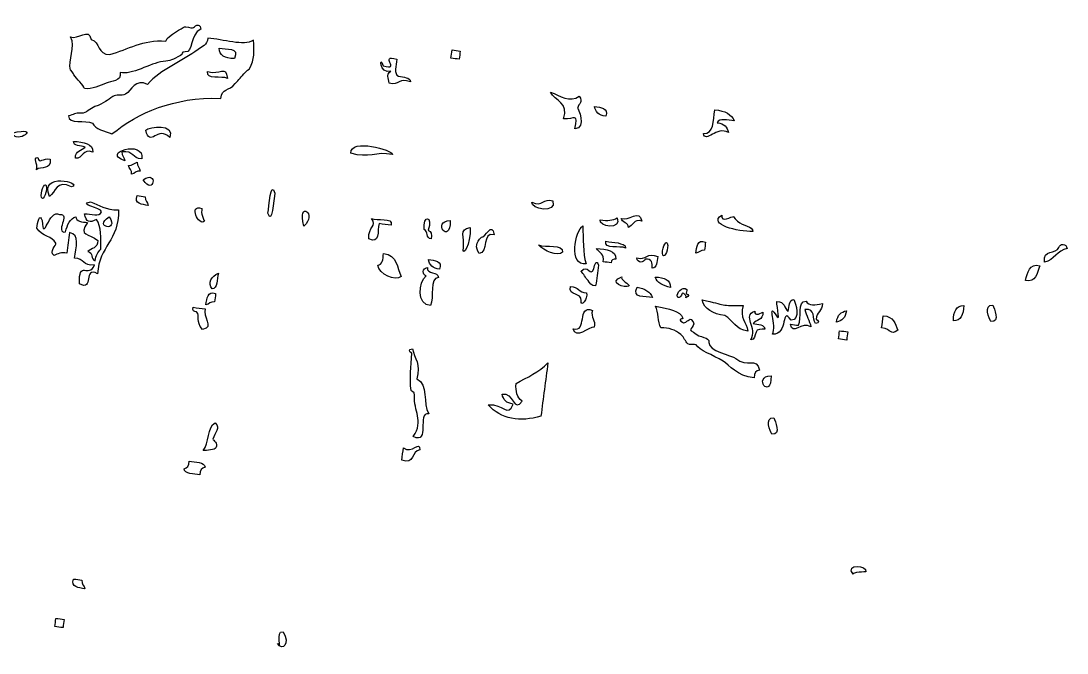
# Model space of a CAD drawing. Header units: centimetres. Extents: x -64 to 65, y -66 to 66.
# Drawn here: x 1.649 to 5.638, y -58.414 to -56.007 of the extents above; entities that cross this region are included whole.
import ezdxf

# ---------------------------------------------------------------- set-up
doc = ezdxf.new("R2010")
doc.units = ezdxf.units.CM
doc.header["$MEASUREMENT"] = 0
doc.layers.add('Layer 1', color=7, linetype='Continuous')

msp = doc.modelspace()

# ---------------------------------------------------------------- linework, layer by layer
at = {"layer": 'Layer 1'}
for points, knots in [([(2.33513, -56.0374), (2.3309, -56.0065), (2.31007, -56.0315), (2.30391, -56.03325), (2.30391, -56.03325), (2.29801, -56.03489), (2.2769, -56.02518), (2.27269, -56.02912), (2.27269, -56.02912), (2.26655, -56.03491), (2.21096, -56.05849), (2.20199, -56.0832), (2.20199, -56.0832), (2.11325, -56.07714), (2.05843, -56.11543), (1.98879, -56.13426), (1.98879, -56.13426), (1.93884, -56.13513), (1.95312, -56.08682), (1.91698, -56.07711), (1.91698, -56.07711), (1.90984, -56.02964), (1.86552, -56.07981), (1.83895, -56.06676), (1.83895, -56.06676), (1.85975, -56.10481), (1.82789, -56.15741), (1.83802, -56.19365), (1.83802, -56.19365), (1.83672, -56.18918), (1.85167, -56.21156), (1.85157, -56.21132), (1.85157, -56.21132), (1.86231, -56.22849), (1.88713, -56.24961), (1.89213, -56.26434), (1.89213, -56.26434), (1.9202, -56.26675), (1.95121, -56.25325), (1.97428, -56.24349), (1.97428, -56.24349), (1.99116, -56.23635), (2.03503, -56.2369), (2.0273, -56.2029), (2.0273, -56.2029), (2.07278, -56.21375), (2.14012, -56.16708), (2.19158, -56.16125), (2.19158, -56.16125), (2.22135, -56.15786), (2.22598, -56.15403), (2.25815, -56.13834), (2.25815, -56.13834), (2.26765, -56.13371), (2.25767, -56.12336), (2.27585, -56.12477), (2.27585, -56.12477), (2.30809, -56.12736), (2.29259, -56.05846), (2.33513, -56.0374)], [0, 0, 0, 0, 0.0625, 0.0625, 0.0625, 0.0625, 0.125, 0.125, 0.125, 0.125, 0.1875, 0.1875, 0.1875, 0.1875, 0.25, 0.25, 0.25, 0.25, 0.3125, 0.3125, 0.3125, 0.3125, 0.375, 0.375, 0.375, 0.375, 0.4375, 0.4375, 0.4375, 0.4375, 0.5, 0.5, 0.5, 0.5, 0.5625, 0.5625, 0.5625, 0.5625, 0.625, 0.625, 0.625, 0.625, 0.6875, 0.6875, 0.6875, 0.6875, 0.75, 0.75, 0.75, 0.75, 0.8125, 0.8125, 0.8125, 0.8125, 0.875, 0.875, 0.875, 0.875, 1, 1, 1, 1]), ([(1.87971, -56.35794), (1.89857, -56.35942), (1.91411, -56.33886), (1.93067, -56.33296), (1.93067, -56.33296), (1.96787, -56.31973), (1.97964, -56.30838), (1.9993, -56.29446), (1.9993, -56.29446), (2.01327, -56.28449), (2.03227, -56.29375), (2.0482, -56.28507), (2.0482, -56.28507), (2.07093, -56.27269), (2.08617, -56.22406), (2.13242, -56.24861), (2.13242, -56.24861), (2.18362, -56.18844), (2.26241, -56.16225), (2.3248, -56.11542), (2.3248, -56.11542), (2.33951, -56.10436), (2.35861, -56.09838), (2.36219, -56.07274), (2.36219, -56.07274), (2.42021, -56.07533), (2.49858, -56.10444), (2.53589, -56.07994), (2.53589, -56.07994), (2.53967, -56.12349), (2.54044, -56.15138), (2.52142, -56.18919), (2.52142, -56.18919), (2.52248, -56.18699), (2.50589, -56.20009), (2.50375, -56.20268), (2.50375, -56.20268), (2.49023, -56.21874), (2.47943, -56.22972), (2.46626, -56.24536), (2.46626, -56.24536), (2.4416, -56.2747), (2.41567, -56.26184), (2.41117, -56.30156), (2.41117, -56.30156), (2.22874, -56.29579), (2.09867, -56.35588), (1.99628, -56.43697), (1.99628, -56.43697), (1.96964, -56.42464), (1.93252, -56.42035), (1.92236, -56.3954), (1.92236, -56.3954), (1.89617, -56.38278), (1.82825, -56.40204), (1.83084, -56.36733), (1.83084, -56.36733), (1.85124, -56.36472), (1.85465, -56.35596), (1.87971, -56.35794)], [0, 0, 0, 0, 0.0625, 0.0625, 0.0625, 0.0625, 0.125, 0.125, 0.125, 0.125, 0.1875, 0.1875, 0.1875, 0.1875, 0.25, 0.25, 0.25, 0.25, 0.3125, 0.3125, 0.3125, 0.3125, 0.375, 0.375, 0.375, 0.375, 0.4375, 0.4375, 0.4375, 0.4375, 0.5, 0.5, 0.5, 0.5, 0.5625, 0.5625, 0.5625, 0.5625, 0.625, 0.625, 0.625, 0.625, 0.6875, 0.6875, 0.6875, 0.6875, 0.75, 0.75, 0.75, 0.75, 0.8125, 0.8125, 0.8125, 0.8125, 0.875, 0.875, 0.875, 0.875, 1, 1, 1, 1]), ([(2.40482, -56.11016), (2.40501, -56.1381), (2.42699, -56.14929), (2.46316, -56.14966), (2.46316, -56.14966), (2.48507, -56.10482), (2.43202, -56.11741), (2.40482, -56.11016)], [0, 0, 0, 0, 0.3333333, 0.3333333, 0.3333333, 0.3333333, 1, 1, 1, 1]), ([(3.28896, -56.14821), (3.29941, -56.14967), (3.30976, -56.15096), (3.32021, -56.15239), (3.32021, -56.15239), (3.32156, -56.14197), (3.32296, -56.13157), (3.32436, -56.1212), (3.32436, -56.1212), (3.31391, -56.1198), (3.30356, -56.11845), (3.29311, -56.11705), (3.29311, -56.11705), (3.29171, -56.12744), (3.29033, -56.13784), (3.28896, -56.14821)], [0, 0, 0, 0, 0.2, 0.2, 0.2, 0.2, 0.4, 0.4, 0.4, 0.4, 0.6, 0.6, 0.6, 0.6, 1, 1, 1, 1]), ([(3.03101, -56.17744), (3.01479, -56.12839), (3.01426, -56.2121), (3.06017, -56.1972), (3.06017, -56.1972), (3.03869, -56.21522), (3.05086, -56.22091), (3.05395, -56.24406), (3.05395, -56.24406), (3.09073, -56.25541), (3.09171, -56.22006), (3.13407, -56.23879), (3.13407, -56.23879), (3.13396, -56.22016), (3.10735, -56.22186), (3.08933, -56.21699), (3.08933, -56.21699), (3.06877, -56.20934), (3.08155, -56.17619), (3.082, -56.15248), (3.082, -56.15248), (3.01284, -56.13151), (3.1001, -56.19848), (3.03101, -56.17744)], [0, 0, 0, 0, 0.1428571, 0.1428571, 0.1428571, 0.1428571, 0.2857143, 0.2857143, 0.2857143, 0.2857143, 0.4285714, 0.4285714, 0.4285714, 0.4285714, 0.5714286, 0.5714286, 0.5714286, 0.5714286, 0.7142857, 0.7142857, 0.7142857, 0.7142857, 1, 1, 1, 1]), ([(2.36119, -56.19962), (2.35407, -56.23314), (2.41559, -56.21401), (2.43713, -56.2256), (2.43713, -56.2256), (2.4298, -56.17131), (2.40919, -56.21401), (2.36119, -56.19962)], [0, 0, 0, 0, 0.3333333, 0.3333333, 0.3333333, 0.3333333, 1, 1, 1, 1]), ([(3.66863, -56.27807), (3.68456, -56.31262), (3.74049, -56.31651), (3.71861, -56.37999), (3.71861, -56.37999), (3.76026, -56.38147), (3.77412, -56.35464), (3.76129, -56.4174), (3.76129, -56.4174), (3.80743, -56.41563), (3.77259, -56.33459), (3.77169, -56.3394), (3.77169, -56.3394), (3.77576, -56.31805), (3.79413, -56.31818), (3.77788, -56.2926), (3.77788, -56.2926), (3.74428, -56.31961), (3.70316, -56.29037), (3.66863, -56.27807)], [0, 0, 0, 0, 0.1666667, 0.1666667, 0.1666667, 0.1666667, 0.3333333, 0.3333333, 0.3333333, 0.3333333, 0.5, 0.5, 0.5, 0.5, 0.6666667, 0.6666667, 0.6666667, 0.6666667, 1, 1, 1, 1]), ([(3.83611, -56.33207), (3.8404, -56.3522), (3.85185, -56.36676), (3.87879, -56.36951), (3.87879, -56.36951), (3.89054, -56.33717), (3.86046, -56.33683), (3.83611, -56.33207)], [0, 0, 0, 0, 0.3333333, 0.3333333, 0.3333333, 0.3333333, 1, 1, 1, 1]), ([(4.34689, -56.43171), (4.3426, -56.41158), (4.33117, -56.39702), (4.30421, -56.39427), (4.30421, -56.39427), (4.31186, -56.37376), (4.34498, -56.38652), (4.36872, -56.38699), (4.36872, -56.38699), (4.35853, -56.36207), (4.33393, -56.3482), (4.29485, -56.3454), (4.29485, -56.3454), (4.28908, -56.38675), (4.29125, -56.43845), (4.25122, -56.43488), (4.25122, -56.43488), (4.26032, -56.47447), (4.30194, -56.40559), (4.34689, -56.43171)], [0, 0, 0, 0, 0.1666667, 0.1666667, 0.1666667, 0.1666667, 0.3333333, 0.3333333, 0.3333333, 0.3333333, 0.5, 0.5, 0.5, 0.5, 0.6666667, 0.6666667, 0.6666667, 0.6666667, 1, 1, 1, 1]), ([(2.12521, -56.42232), (2.14236, -56.49185), (2.17037, -56.40322), (2.21673, -56.45039), (2.21673, -56.45039), (2.23872, -56.39483), (2.13823, -56.4111), (2.12521, -56.42232)], [0, 0, 0, 0, 0.3333333, 0.3333333, 0.3333333, 0.3333333, 1, 1, 1, 1]), ([(1.61557, -56.43398), (1.63171, -56.48013), (1.73408, -56.40345), (1.61557, -56.43398), (1.61557, -56.43398), (1.61557, -56.43398), (1.61557, -56.43398), (1.61557, -56.43398)], [0, 0, 0, 0, 0.3333333, 0.3333333, 0.3333333, 0.3333333, 1, 1, 1, 1]), ([(1.92347, -56.50669), (1.92569, -56.47227), (1.88862, -56.46793), (1.84957, -56.46512), (1.84957, -56.46512), (1.84968, -56.48375), (1.87629, -56.48205), (1.89431, -56.48692), (1.89431, -56.48692), (1.88209, -56.50145), (1.85626, -56.4983), (1.8569, -56.5296), (1.8569, -56.5296), (1.88791, -56.53352), (1.8824, -56.48968), (1.92347, -56.50669)], [0, 0, 0, 0, 0.2, 0.2, 0.2, 0.2, 0.4, 0.4, 0.4, 0.4, 0.6, 0.6, 0.6, 0.6, 1, 1, 1, 1]), ([(2.03473, -56.50558), (2.08053, -56.49854), (2.07225, -56.53294), (2.11069, -56.53154), (2.11069, -56.53154), (2.12236, -56.45656), (1.94966, -56.51037), (2.04618, -56.53884), (2.04618, -56.53884), (2.04491, -56.52582), (2.03261, -56.52119), (2.03473, -56.50558)], [0, 0, 0, 0, 0.25, 0.25, 0.25, 0.25, 0.5, 0.5, 0.5, 0.5, 1, 1, 1, 1]), ([(3.06549, -56.51553), (3.06864, -56.49762), (2.90449, -56.452), (2.90737, -56.51037), (2.90737, -56.51037), (2.97519, -56.5318), (3.00379, -56.50204), (3.06549, -56.51553)], [0, 0, 0, 0, 0.3333333, 0.3333333, 0.3333333, 0.3333333, 1, 1, 1, 1]), ([(1.71439, -56.52654), (1.69037, -56.5303), (1.71791, -56.54731), (1.7082, -56.57337), (1.7082, -56.57337), (1.72497, -56.55866), (1.76638, -56.57615), (1.76125, -56.53278), (1.76125, -56.53278), (1.73495, -56.52595), (1.71725, -56.554), (1.71439, -56.52654)], [0, 0, 0, 0, 0.25, 0.25, 0.25, 0.25, 0.5, 0.5, 0.5, 0.5, 1, 1, 1, 1]), ([(2.09296, -56.54506), (2.08, -56.54638), (2.07537, -56.55866), (2.05973, -56.55654), (2.05973, -56.55654), (2.06103, -56.56958), (2.07333, -56.57419), (2.07116, -56.58985), (2.07116, -56.58985), (2.0842, -56.58853), (2.08883, -56.57628), (2.10444, -56.57834), (2.10444, -56.57834), (2.10315, -56.56532), (2.09087, -56.56075), (2.09296, -56.54506)], [0, 0, 0, 0, 0.2, 0.2, 0.2, 0.2, 0.4, 0.4, 0.4, 0.4, 0.6, 0.6, 0.6, 0.6, 1, 1, 1, 1]), ([(1.75816, -56.67528), (1.78343, -56.65946), (1.78224, -56.60905), (1.84246, -56.63879), (1.84246, -56.63879), (1.88913, -56.62139), (1.71619, -56.58223), (1.75816, -56.67528)], [0, 0, 0, 0, 0.3333333, 0.3333333, 0.3333333, 0.3333333, 1, 1, 1, 1]), ([(2.11593, -56.61165), (2.15561, -56.67558), (2.1748, -56.57122), (2.11593, -56.61165), (2.11593, -56.61165), (2.11593, -56.61165), (2.11593, -56.61165), (2.11593, -56.61165)], [0, 0, 0, 0, 0.3333333, 0.3333333, 0.3333333, 0.3333333, 1, 1, 1, 1]), ([(1.7467, -56.64197), (1.74469, -56.61149), (1.72551, -56.6493), (1.72699, -56.67113), (1.72699, -56.67113), (1.72897, -56.70161), (1.74813, -56.66375), (1.7467, -56.64197)], [0, 0, 0, 0, 0.3333333, 0.3333333, 0.3333333, 0.3333333, 1, 1, 1, 1]), ([(2.61728, -56.66235), (2.60236, -56.60983), (2.5945, -56.71543), (2.59132, -56.73831), (2.59132, -56.73831), (2.6062, -56.7908), (2.61411, -56.68523), (2.61728, -56.66235)], [0, 0, 0, 0, 0.3333333, 0.3333333, 0.3333333, 0.3333333, 1, 1, 1, 1]), ([(2.12325, -56.6761), (2.11283, -56.6747), (2.10243, -56.67335), (2.09203, -56.672), (2.09203, -56.672), (2.08034, -56.70433), (2.11037, -56.70465), (2.13465, -56.70939), (2.13465, -56.70939), (2.13339, -56.69635), (2.12109, -56.69174), (2.12325, -56.6761)], [0, 0, 0, 0, 0.25, 0.25, 0.25, 0.25, 0.5, 0.5, 0.5, 0.5, 1, 1, 1, 1]), ([(1.91421, -56.69598), (1.86365, -56.70545), (1.95644, -56.71715), (1.95686, -56.73342), (1.95686, -56.73342), (1.94921, -56.75395), (1.91609, -56.74115), (1.89235, -56.74072), (1.89235, -56.74072), (1.8968, -56.7743), (1.9123, -56.77699), (1.93709, -56.7625), (1.93709, -56.7625), (1.95715, -56.78925), (1.9531, -56.83436), (1.95376, -56.8759), (1.95376, -56.8759), (1.94384, -56.88738), (1.93413, -56.89908), (1.93198, -56.92061), (1.93198, -56.92061), (1.9155, -56.9145), (1.92547, -56.88815), (1.90489, -56.88526), (1.90489, -56.88526), (1.91714, -56.87073), (1.94294, -56.87388), (1.94238, -56.84261), (1.94238, -56.84261), (1.90849, -56.81419), (1.86631, -56.82777), (1.90383, -56.77395), (1.90383, -56.77395), (1.8815, -56.77234), (1.85927, -56.77067), (1.85909, -56.75212), (1.85909, -56.75212), (1.83676, -56.75963), (1.82559, -56.78162), (1.81961, -56.81041), (1.81961, -56.81041), (1.77574, -56.81594), (1.84054, -56.73831), (1.79672, -56.74384), (1.79672, -56.74384), (1.75465, -56.71979), (1.73595, -56.8578), (1.73012, -56.76678), (1.73012, -56.76678), (1.72179, -56.73667), (1.7121, -56.77392), (1.71036, -56.79588), (1.71036, -56.79588), (1.72756, -56.82755), (1.77113, -56.82662), (1.78217, -56.85306), (1.78217, -56.85306), (1.7854, -56.86076), (1.75415, -56.88457), (1.77595, -56.89986), (1.77595, -56.89986), (1.7896, -56.8933), (1.80344, -56.88697), (1.82485, -56.89049), (1.82485, -56.89049), (1.82832, -56.86445), (1.83178, -56.83847), (1.83522, -56.81249), (1.83522, -56.81249), (1.87488, -56.8195), (1.85922, -56.86885), (1.85395, -56.91025), (1.85395, -56.91025), (1.89245, -56.90879), (1.88414, -56.94322), (1.92991, -56.93615), (1.92991, -56.93615), (1.90819, -56.98841), (1.86914, -56.91345), (1.87279, -57.00798), (1.87279, -57.00798), (1.92904, -57.0388), (1.88507, -56.93863), (1.9414, -56.96943), (1.9414, -56.96943), (1.9478, -56.86185), (2.02416, -56.8456), (2.02136, -56.72604), (2.02136, -56.72604), (1.96948, -56.72839), (1.95019, -56.70582), (1.91421, -56.69598)], [0, 0, 0, 0, 0.0416667, 0.0416667, 0.0416667, 0.0416667, 0.0833333, 0.0833333, 0.0833333, 0.0833333, 0.125, 0.125, 0.125, 0.125, 0.1666667, 0.1666667, 0.1666667, 0.1666667, 0.2083333, 0.2083333, 0.2083333, 0.2083333, 0.25, 0.25, 0.25, 0.25, 0.2916667, 0.2916667, 0.2916667, 0.2916667, 0.3333333, 0.3333333, 0.3333333, 0.3333333, 0.375, 0.375, 0.375, 0.375, 0.4166667, 0.4166667, 0.4166667, 0.4166667, 0.4583333, 0.4583333, 0.4583333, 0.4583333, 0.5, 0.5, 0.5, 0.5, 0.5416667, 0.5416667, 0.5416667, 0.5416667, 0.5833333, 0.5833333, 0.5833333, 0.5833333, 0.625, 0.625, 0.625, 0.625, 0.6666667, 0.6666667, 0.6666667, 0.6666667, 0.7083333, 0.7083333, 0.7083333, 0.7083333, 0.75, 0.75, 0.75, 0.75, 0.7916667, 0.7916667, 0.7916667, 0.7916667, 0.8333333, 0.8333333, 0.8333333, 0.8333333, 0.875, 0.875, 0.875, 0.875, 0.9166667, 0.9166667, 0.9166667, 0.9166667, 1, 1, 1, 1]), ([(2.33754, -56.73632), (2.33669, -56.73513), (2.34066, -56.72105), (2.33963, -56.72076), (2.33963, -56.72076), (2.28547, -56.70359), (2.32894, -56.78987), (2.349, -56.7696), (2.349, -56.7696), (2.34804, -56.77059), (2.33884, -56.73833), (2.33754, -56.73632)], [0, 0, 0, 0, 0.25, 0.25, 0.25, 0.25, 0.5, 0.5, 0.5, 0.5, 1, 1, 1, 1]), ([(2.72762, -56.78818), (2.78334, -56.7432), (2.70203, -56.68605), (2.72762, -56.78818), (2.72762, -56.78818), (2.72762, -56.78818), (2.72762, -56.78818), (2.72762, -56.78818)], [0, 0, 0, 0, 0.3333333, 0.3333333, 0.3333333, 0.3333333, 1, 1, 1, 1]), ([(3.67715, -56.69203), (3.6404, -56.68063), (3.63942, -56.716), (3.59711, -56.69722), (3.59711, -56.69722), (3.591, -56.72235), (3.69496, -56.74233), (3.67715, -56.69203)], [0, 0, 0, 0, 0.3333333, 0.3333333, 0.3333333, 0.3333333, 1, 1, 1, 1]), ([(1.98602, -56.75318), (1.92204, -56.79281), (2.02639, -56.81202), (1.98602, -56.75318), (1.98602, -56.75318), (1.98602, -56.75318), (1.98602, -56.75318), (1.98602, -56.75318)], [0, 0, 0, 0, 0.3333333, 0.3333333, 0.3333333, 0.3333333, 1, 1, 1, 1]), ([(3.06149, -56.78485), (3.06858, -56.75141), (3.00707, -56.77046), (2.98553, -56.75892), (2.98553, -56.75892), (3.01085, -56.79255), (2.97254, -56.78591), (2.97518, -56.83692), (2.97518, -56.83692), (3.01997, -56.85891), (3.00743, -56.80586), (3.01466, -56.77866), (3.01466, -56.77866), (3.03022, -56.78072), (3.04586, -56.78278), (3.06149, -56.78485)], [0, 0, 0, 0, 0.2, 0.2, 0.2, 0.2, 0.4, 0.4, 0.4, 0.4, 0.6, 0.6, 0.6, 0.6, 1, 1, 1, 1]), ([(3.20191, -56.80355), (3.22072, -56.74862), (3.18249, -56.74352), (3.1863, -56.80146), (3.1863, -56.80146), (3.20273, -56.80757), (3.19278, -56.8339), (3.21337, -56.83683), (3.21337, -56.83683), (3.21829, -56.81898), (3.21358, -56.80861), (3.20191, -56.80355)], [0, 0, 0, 0, 0.25, 0.25, 0.25, 0.25, 0.5, 0.5, 0.5, 0.5, 1, 1, 1, 1]), ([(4.01632, -56.76884), (4.00915, -56.72135), (3.96481, -56.77149), (3.93824, -56.75847), (3.93824, -56.75847), (3.93991, -56.77591), (3.9679, -56.77321), (3.96531, -56.79382), (3.96531, -56.79382), (3.98253, -56.7858), (3.98624, -56.76014), (4.01632, -56.76884)], [0, 0, 0, 0, 0.25, 0.25, 0.25, 0.25, 0.5, 0.5, 0.5, 0.5, 1, 1, 1, 1]), ([(4.32102, -56.7458), (4.2667, -56.78379), (4.38428, -56.80874), (4.43961, -56.80919), (4.43961, -56.80919), (4.44077, -56.78781), (4.40159, -56.7867), (4.38135, -56.76971), (4.38135, -56.76971), (4.38103, -56.76942), (4.36148, -56.74992), (4.36778, -56.75198), (4.36778, -56.75198), (4.3579, -56.74876), (4.31877, -56.78003), (4.32102, -56.7458)], [0, 0, 0, 0, 0.2, 0.2, 0.2, 0.2, 0.4, 0.4, 0.4, 0.4, 0.6, 0.6, 0.6, 0.6, 1, 1, 1, 1]), ([(3.28615, -56.7671), (3.21321, -56.76799), (3.28612, -56.86322), (3.28615, -56.7671), (3.28615, -56.7671), (3.28615, -56.7671), (3.28615, -56.7671), (3.28615, -56.7671)], [0, 0, 0, 0, 0.3333333, 0.3333333, 0.3333333, 0.3333333, 1, 1, 1, 1]), ([(3.36209, -56.79305), (3.31775, -56.80099), (3.34132, -56.82948), (3.33611, -56.86901), (3.33611, -56.86901), (3.33031, -56.91246), (3.36582, -56.85846), (3.36209, -56.79305)], [0, 0, 0, 0, 0.3333333, 0.3333333, 0.3333333, 0.3333333, 1, 1, 1, 1]), ([(3.45361, -56.82112), (3.44525, -56.76741), (3.42043, -56.83446), (3.40474, -56.83046), (3.40474, -56.83046), (3.38357, -56.85115), (3.38143, -56.8674), (3.39643, -56.8929), (3.39643, -56.8929), (3.43241, -56.89111), (3.40545, -56.80702), (3.45361, -56.82112)], [0, 0, 0, 0, 0.25, 0.25, 0.25, 0.25, 0.5, 0.5, 0.5, 0.5, 1, 1, 1, 1]), ([(3.79166, -56.78662), (3.76245, -56.80541), (3.73536, -56.94106), (3.8042, -56.93119), (3.8042, -56.93119), (3.79087, -56.89002), (3.79378, -56.83636), (3.79166, -56.78662)], [0, 0, 0, 0, 0.3333333, 0.3333333, 0.3333333, 0.3333333, 1, 1, 1, 1]), ([(3.92269, -56.75638), (3.90721, -56.76667), (3.88522, -56.76852), (3.85818, -56.76368), (3.85818, -56.76368), (3.84956, -56.79062), (3.94189, -56.80316), (3.92269, -56.75638)], [0, 0, 0, 0, 0.3333333, 0.3333333, 0.3333333, 0.3333333, 1, 1, 1, 1]), ([(4.11512, -56.86137), (4.11316, -56.83086), (4.09398, -56.86867), (4.09536, -56.8905), (4.09536, -56.8905), (4.09736, -56.92098), (4.11657, -56.88314), (4.11512, -56.86137)], [0, 0, 0, 0, 0.3333333, 0.3333333, 0.3333333, 0.3333333, 1, 1, 1, 1]), ([(3.71467, -56.88753), (3.71732, -56.85282), (3.6494, -56.87213), (3.62312, -56.85946), (3.62312, -56.85946), (3.64207, -56.88375), (3.69567, -56.90341), (3.71467, -56.88753)], [0, 0, 0, 0, 0.3333333, 0.3333333, 0.3333333, 0.3333333, 1, 1, 1, 1]), ([(3.84366, -56.87293), (3.85168, -56.89013), (3.87739, -56.89383), (3.86864, -56.92386), (3.86864, -56.92386), (3.87906, -56.92526), (3.88949, -56.92661), (3.89986, -56.92801), (3.89986, -56.92801), (3.89875, -56.91436), (3.90793, -56.91412), (3.91753, -56.91449), (3.91753, -56.91449), (3.91972, -56.88007), (3.88268, -56.87573), (3.84366, -56.87293)], [0, 0, 0, 0, 0.2, 0.2, 0.2, 0.2, 0.4, 0.4, 0.4, 0.4, 0.6, 0.6, 0.6, 0.6, 1, 1, 1, 1]), ([(3.95497, -56.87182), (3.95653, -56.85658), (3.93751, -56.85716), (3.92576, -56.85208), (3.92576, -56.85208), (3.9102, -56.85002), (3.89457, -56.84795), (3.87903, -56.84586), (3.87903, -56.84586), (3.87189, -56.87936), (3.93343, -56.86031), (3.95497, -56.87182)], [0, 0, 0, 0, 0.25, 0.25, 0.25, 0.25, 0.5, 0.5, 0.5, 0.5, 1, 1, 1, 1]), ([(4.25971, -56.84882), (4.22738, -56.8371), (4.22703, -56.86713), (4.22224, -56.89144), (4.22224, -56.89144), (4.23531, -56.89014), (4.23989, -56.87784), (4.25558, -56.87998), (4.25558, -56.87998), (4.25699, -56.86962), (4.25831, -56.8592), (4.25971, -56.84882)], [0, 0, 0, 0, 0.25, 0.25, 0.25, 0.25, 0.5, 0.5, 0.5, 0.5, 1, 1, 1, 1]), ([(5.63787, -56.87314), (5.63663, -56.85298), (5.60887, -56.85327), (5.60665, -56.86899), (5.60665, -56.86899), (5.5963, -56.8982), (5.54458, -56.87328), (5.55151, -56.92519), (5.55151, -56.92519), (5.58919, -56.91944), (5.60022, -56.87886), (5.63787, -56.87314)], [0, 0, 0, 0, 0.25, 0.25, 0.25, 0.25, 0.5, 0.5, 0.5, 0.5, 1, 1, 1, 1]), ([(3.03136, -56.89203), (3.02975, -56.91436), (3.02808, -56.93656), (3.00951, -56.93672), (3.00951, -56.93672), (3.01597, -56.97281), (3.07587, -56.99832), (3.09902, -56.98038), (3.09902, -56.98038), (3.08335, -56.94561), (3.08464, -56.89798), (3.03136, -56.89203)], [0, 0, 0, 0, 0.25, 0.25, 0.25, 0.25, 0.5, 0.5, 0.5, 0.5, 1, 1, 1, 1]), ([(3.20299, -56.91484), (3.20728, -56.93492), (3.21871, -56.94953), (3.24567, -56.95225), (3.24567, -56.95225), (3.25734, -56.91994), (3.22728, -56.91963), (3.20299, -56.91484)], [0, 0, 0, 0, 0.3333333, 0.3333333, 0.3333333, 0.3333333, 1, 1, 1, 1]), ([(3.85101, -56.93741), (3.8459, -56.91233), (3.83487, -56.93429), (3.83328, -56.95096), (3.83328, -56.95096), (3.81989, -56.98506), (3.81148, -56.92879), (3.78438, -56.96035), (3.78438, -56.96035), (3.79491, -56.96911), (3.80242, -56.98633), (3.8115, -56.99567), (3.8115, -56.99567), (3.81833, -57.00271), (3.82222, -57.01692), (3.8406, -57.01541), (3.8406, -57.01541), (3.84405, -56.98945), (3.84754, -56.96342), (3.85101, -56.93741)], [0, 0, 0, 0, 0.1666667, 0.1666667, 0.1666667, 0.1666667, 0.3333333, 0.3333333, 0.3333333, 0.3333333, 0.5, 0.5, 0.5, 0.5, 0.6666667, 0.6666667, 0.6666667, 0.6666667, 1, 1, 1, 1]), ([(4.02884, -56.91338), (4.05615, -56.91121), (4.05667, -56.92949), (4.05588, -56.94878), (4.05588, -56.94878), (4.07456, -56.94865), (4.07281, -56.92206), (4.07771, -56.90407), (4.07771, -56.90407), (4.03532, -56.88528), (4.03434, -56.92066), (3.99762, -56.90926), (3.99762, -56.90926), (3.99886, -56.92939), (4.02656, -56.9291), (4.02884, -56.91338)], [0, 0, 0, 0, 0.2, 0.2, 0.2, 0.2, 0.4, 0.4, 0.4, 0.4, 0.6, 0.6, 0.6, 0.6, 1, 1, 1, 1]), ([(3.19884, -56.94603), (3.17873, -56.9473), (3.17894, -56.97495), (3.19469, -56.97725), (3.19469, -56.97725), (3.16516, -57.00154), (3.15685, -57.08856), (3.21136, -57.09062), (3.21136, -57.09062), (3.22501, -57.0595), (3.20572, -56.98555), (3.2415, -56.98344), (3.2415, -56.98344), (3.24096, -56.96053), (3.19564, -56.97186), (3.19884, -56.94603)], [0, 0, 0, 0, 0.2, 0.2, 0.2, 0.2, 0.4, 0.4, 0.4, 0.4, 0.6, 0.6, 0.6, 0.6, 1, 1, 1, 1]), ([(5.53389, -56.93873), (5.49336, -56.92846), (5.48928, -56.96593), (5.47875, -56.9949), (5.47875, -56.9949), (5.51929, -57.00511), (5.52336, -56.96768), (5.53389, -56.93873)], [0, 0, 0, 0, 0.3333333, 0.3333333, 0.3333333, 0.3333333, 1, 1, 1, 1]), ([(2.40215, -56.96723), (2.37487, -56.97916), (2.36069, -57.00409), (2.37823, -57.02756), (2.37823, -57.02756), (2.40004, -57.02551), (2.39641, -56.99022), (2.40215, -56.96723)], [0, 0, 0, 0, 0.3333333, 0.3333333, 0.3333333, 0.3333333, 1, 1, 1, 1]), ([(3.94047, -56.98104), (3.88369, -57.00057), (3.95386, -57.02687), (3.96748, -57.01641), (3.96748, -57.01641), (3.97491, -57.01075), (3.93099, -56.99265), (3.94047, -56.98104)], [0, 0, 0, 0, 0.3333333, 0.3333333, 0.3333333, 0.3333333, 1, 1, 1, 1]), ([(4.06736, -56.98204), (4.07487, -57.00432), (4.09686, -57.01554), (4.12562, -57.02152), (4.12562, -57.02152), (4.12552, -56.9936), (4.10345, -56.98239), (4.06736, -56.98204)], [0, 0, 0, 0, 0.3333333, 0.3333333, 0.3333333, 0.3333333, 1, 1, 1, 1]), ([(2.39175, -57.04523), (2.35942, -57.03351), (2.35907, -57.06357), (2.35434, -57.08788), (2.35434, -57.08788), (2.36736, -57.08658), (2.37196, -57.07428), (2.38762, -57.07642), (2.38762, -57.07642), (2.38898, -57.06599), (2.39038, -57.05565), (2.39175, -57.04523)], [0, 0, 0, 0, 0.25, 0.25, 0.25, 0.25, 0.5, 0.5, 0.5, 0.5, 1, 1, 1, 1]), ([(3.74491, -57.01858), (3.73517, -57.05483), (3.78962, -57.04051), (3.78552, -57.07163), (3.78552, -57.07163), (3.78174, -57.10007), (3.81269, -57.0657), (3.80526, -57.04245), (3.80526, -57.04245), (3.77701, -57.04075), (3.77494, -57.019), (3.74491, -57.01858)], [0, 0, 0, 0, 0.25, 0.25, 0.25, 0.25, 0.5, 0.5, 0.5, 0.5, 1, 1, 1, 1]), ([(3.99875, -57.02051), (3.97676, -57.06536), (4.02981, -57.05282), (4.05698, -57.06004), (4.05698, -57.06004), (4.0495, -57.03774), (4.02749, -57.02655), (3.99875, -57.02051)], [0, 0, 0, 0, 0.3333333, 0.3333333, 0.3333333, 0.3333333, 1, 1, 1, 1]), ([(4.18595, -57.04544), (4.18447, -57.04483), (4.18928, -57.0311), (4.18804, -57.02983), (4.18804, -57.02983), (4.17172, -57.01393), (4.14645, -57.04481), (4.15269, -57.05687), (4.15269, -57.05687), (4.15952, -57.07021), (4.17264, -57.04319), (4.17034, -57.04332), (4.17034, -57.04332), (4.17878, -57.04276), (4.19145, -57.057), (4.18391, -57.06099), (4.18391, -57.06099), (4.19679, -57.05414), (4.1991, -57.05062), (4.18595, -57.04544)], [0, 0, 0, 0, 0.1666667, 0.1666667, 0.1666667, 0.1666667, 0.3333333, 0.3333333, 0.3333333, 0.3333333, 0.5, 0.5, 0.5, 0.5, 0.6666667, 0.6666667, 0.6666667, 0.6666667, 1, 1, 1, 1]), ([(4.40235, -57.09002), (4.31586, -57.09301), (4.34007, -57.0879), (4.2463, -57.06933), (4.2463, -57.06933), (4.25614, -57.10386), (4.28604, -57.12296), (4.33369, -57.12854), (4.33369, -57.12854), (4.36481, -57.14677), (4.37348, -57.18214), (4.42113, -57.18778), (4.42113, -57.18778), (4.41643, -57.15397), (4.38827, -57.13815), (4.40235, -57.09002)], [0, 0, 0, 0, 0.2, 0.2, 0.2, 0.2, 0.4, 0.4, 0.4, 0.4, 0.6, 0.6, 0.6, 0.6, 1, 1, 1, 1]), ([(4.51472, -57.20022), (4.57597, -57.20321), (4.54636, -57.08912), (4.58539, -57.14611), (4.58539, -57.14611), (4.62243, -57.14696), (4.60354, -57.07877), (4.59579, -57.06811), (4.59579, -57.06811), (4.57719, -57.06819), (4.57883, -57.09481), (4.57399, -57.11282), (4.57399, -57.11282), (4.55946, -57.1006), (4.56261, -57.0748), (4.53131, -57.07541), (4.53131, -57.07541), (4.53023, -57.0965), (4.54909, -57.16529), (4.52512, -57.12221), (4.52512, -57.12221), (4.49474, -57.08089), (4.53252, -57.16492), (4.51472, -57.20022)], [0, 0, 0, 0, 0.1428571, 0.1428571, 0.1428571, 0.1428571, 0.2857143, 0.2857143, 0.2857143, 0.2857143, 0.4285714, 0.4285714, 0.4285714, 0.4285714, 0.5714286, 0.5714286, 0.5714286, 0.5714286, 0.7142857, 0.7142857, 0.7142857, 0.7142857, 1, 1, 1, 1]), ([(4.66135, -57.17207), (4.6563, -57.14794), (4.64346, -57.12971), (4.63841, -57.10553), (4.63841, -57.10553), (4.68183, -57.10037), (4.66431, -57.1418), (4.67902, -57.15858), (4.67902, -57.15858), (4.69709, -57.15797), (4.68976, -57.14405), (4.68108, -57.14297), (4.68108, -57.14297), (4.68283, -57.11471), (4.7046, -57.1126), (4.70495, -57.08264), (4.70495, -57.08264), (4.67603, -57.08978), (4.65436, -57.09344), (4.64259, -57.07433), (4.64259, -57.07433), (4.60785, -57.07168), (4.62714, -57.13968), (4.61452, -57.16588), (4.61452, -57.16588), (4.60412, -57.1645), (4.59372, -57.16313), (4.5833, -57.16175), (4.5833, -57.16175), (4.59049, -57.20924), (4.62531, -57.14661), (4.66135, -57.17207)], [0, 0, 0, 0, 0.1111111, 0.1111111, 0.1111111, 0.1111111, 0.2222222, 0.2222222, 0.2222222, 0.2222222, 0.3333333, 0.3333333, 0.3333333, 0.3333333, 0.4444444, 0.4444444, 0.4444444, 0.4444444, 0.5555556, 0.5555556, 0.5555556, 0.5555556, 0.6666667, 0.6666667, 0.6666667, 0.6666667, 0.7777778, 0.7777778, 0.7777778, 0.7777778, 1, 1, 1, 1]), ([(2.35225, -57.10349), (2.33667, -57.10143), (2.32106, -57.09936), (2.30545, -57.09727), (2.30545, -57.09727), (2.30082, -57.11018), (2.30952, -57.11277), (2.319, -57.11497), (2.319, -57.11497), (2.33466, -57.13137), (2.31336, -57.14971), (2.34189, -57.18151), (2.34189, -57.18151), (2.3894, -57.17437), (2.33926, -57.13002), (2.35225, -57.10349)], [0, 0, 0, 0, 0.2, 0.2, 0.2, 0.2, 0.4, 0.4, 0.4, 0.4, 0.6, 0.6, 0.6, 0.6, 1, 1, 1, 1]), ([(3.8282, -57.10902), (3.76822, -57.0856), (3.81018, -57.19538), (3.75541, -57.17874), (3.75541, -57.17874), (3.76398, -57.223), (3.81219, -57.17011), (3.8355, -57.17353), (3.8355, -57.17353), (3.84119, -57.14579), (3.82077, -57.13807), (3.8282, -57.10902)], [0, 0, 0, 0, 0.25, 0.25, 0.25, 0.25, 0.5, 0.5, 0.5, 0.5, 1, 1, 1, 1]), ([(4.06847, -57.0933), (4.08165, -57.1159), (4.07612, -57.15288), (4.08929, -57.17548), (4.08929, -57.17548), (4.12009, -57.17434), (4.14287, -57.1835), (4.1652, -57.20141), (4.1652, -57.20141), (4.17864, -57.21221), (4.1819, -57.22723), (4.19227, -57.23678), (4.19227, -57.23678), (4.19738, -57.24144), (4.21997, -57.23527), (4.22349, -57.24088), (4.22349, -57.24088), (4.23574, -57.26072), (4.28617, -57.27866), (4.32649, -57.30221), (4.32649, -57.30221), (4.35178, -57.31697), (4.37869, -57.35992), (4.44508, -57.3656), (4.44508, -57.3656), (4.44497, -57.34716), (4.45225, -57.33829), (4.46482, -57.33647), (4.46482, -57.33647), (4.45381, -57.2853), (4.41712, -57.328), (4.37536, -57.29284), (4.37536, -57.29284), (4.35753, -57.27781), (4.26963, -57.26591), (4.27236, -57.23154), (4.27236, -57.23154), (4.2744, -57.20598), (4.23886, -57.21789), (4.21413, -57.19206), (4.21413, -57.19206), (4.18, -57.17862), (4.23622, -57.17021), (4.20471, -57.14316), (4.20471, -57.14316), (4.19537, -57.13948), (4.18246, -57.16287), (4.17145, -57.15456), (4.17145, -57.15456), (4.15052, -57.13884), (4.17523, -57.14308), (4.17349, -57.13903), (4.17349, -57.13903), (4.16142, -57.10931), (4.12287, -57.10404), (4.06847, -57.0933)], [0, 0, 0, 0, 0.0666667, 0.0666667, 0.0666667, 0.0666667, 0.1333333, 0.1333333, 0.1333333, 0.1333333, 0.2, 0.2, 0.2, 0.2, 0.2666667, 0.2666667, 0.2666667, 0.2666667, 0.3333333, 0.3333333, 0.3333333, 0.3333333, 0.4, 0.4, 0.4, 0.4, 0.4666667, 0.4666667, 0.4666667, 0.4666667, 0.5333333, 0.5333333, 0.5333333, 0.5333333, 0.6, 0.6, 0.6, 0.6, 0.6666667, 0.6666667, 0.6666667, 0.6666667, 0.7333333, 0.7333333, 0.7333333, 0.7333333, 0.8, 0.8, 0.8, 0.8, 0.8666667, 0.8666667, 0.8666667, 0.8666667, 1, 1, 1, 1]), ([(4.44085, -57.15868), (4.45305, -57.14413), (4.4789, -57.14728), (4.47826, -57.116), (4.47826, -57.116), (4.46307, -57.12381), (4.44789, -57.13113), (4.44707, -57.11187), (4.44707, -57.11187), (4.3978, -57.12838), (4.45953, -57.17548), (4.43257, -57.22112), (4.43257, -57.22112), (4.44778, -57.22268), (4.4472, -57.2036), (4.45231, -57.19196), (4.45231, -57.19196), (4.45469, -57.17685), (4.47297, -57.18238), (4.48554, -57.1805), (4.48554, -57.1805), (4.48548, -57.16188), (4.45886, -57.1636), (4.44085, -57.15868)], [0, 0, 0, 0, 0.1428571, 0.1428571, 0.1428571, 0.1428571, 0.2857143, 0.2857143, 0.2857143, 0.2857143, 0.4285714, 0.4285714, 0.4285714, 0.4285714, 0.5714286, 0.5714286, 0.5714286, 0.5714286, 0.7142857, 0.7142857, 0.7142857, 0.7142857, 1, 1, 1, 1]), ([(4.79653, -57.11068), (4.77642, -57.11491), (4.76182, -57.12637), (4.75909, -57.1533), (4.75909, -57.1533), (4.77917, -57.14905), (4.7938, -57.13759), (4.79653, -57.11068)], [0, 0, 0, 0, 0.3333333, 0.3333333, 0.3333333, 0.3333333, 1, 1, 1, 1]), ([(5.24378, -57.09071), (5.21581, -57.09082), (5.20462, -57.11283), (5.20425, -57.14894), (5.20425, -57.14894), (5.23221, -57.14886), (5.24343, -57.12685), (5.24378, -57.09071)], [0, 0, 0, 0, 0.3333333, 0.3333333, 0.3333333, 0.3333333, 1, 1, 1, 1]), ([(5.35503, -57.08957), (5.31592, -57.08679), (5.34347, -57.14185), (5.34675, -57.15201), (5.34675, -57.15201), (5.38591, -57.15484), (5.35837, -57.09978), (5.35503, -57.08957)], [0, 0, 0, 0, 0.3333333, 0.3333333, 0.3333333, 0.3333333, 1, 1, 1, 1]), ([(4.93694, -57.12934), (4.93488, -57.14495), (4.93281, -57.16053), (4.93075, -57.17614), (4.93075, -57.17614), (4.97348, -57.18037), (4.95872, -57.2063), (4.99317, -57.18442), (4.99317, -57.18442), (4.98261, -57.15976), (4.97634, -57.13185), (4.93694, -57.12934)], [0, 0, 0, 0, 0.25, 0.25, 0.25, 0.25, 0.5, 0.5, 0.5, 0.5, 1, 1, 1, 1]), ([(4.80176, -57.19075), (4.79134, -57.18935), (4.78096, -57.188), (4.77054, -57.1866), (4.77054, -57.1866), (4.76914, -57.19705), (4.76779, -57.2074), (4.76639, -57.21782), (4.76639, -57.21782), (4.77679, -57.21925), (4.78721, -57.2206), (4.79761, -57.222), (4.79761, -57.222), (4.79901, -57.21154), (4.80036, -57.20117), (4.80176, -57.19075)], [0, 0, 0, 0, 0.2, 0.2, 0.2, 0.2, 0.4, 0.4, 0.4, 0.4, 0.6, 0.6, 0.6, 0.6, 1, 1, 1, 1]), ([(3.14177, -57.25602), (3.12365, -57.25663), (3.13105, -57.27052), (3.13968, -57.27163), (3.13968, -57.27163), (3.13695, -57.32484), (3.13074, -57.36638), (3.13664, -57.41413), (3.13664, -57.41413), (3.13717, -57.41815), (3.15135, -57.41749), (3.15021, -57.4318), (3.15021, -57.4318), (3.14518, -57.49527), (3.18752, -57.52657), (3.14508, -57.58994), (3.14508, -57.58994), (3.21096, -57.62108), (3.15775, -57.49659), (3.20429, -57.5025), (3.20429, -57.5025), (3.18042, -57.46474), (3.20389, -57.39069), (3.15852, -57.36941), (3.15852, -57.36941), (3.17513, -57.3146), (3.15034, -57.29147), (3.14177, -57.25602)], [0, 0, 0, 0, 0.125, 0.125, 0.125, 0.125, 0.25, 0.25, 0.25, 0.25, 0.375, 0.375, 0.375, 0.375, 0.5, 0.5, 0.5, 0.5, 0.625, 0.625, 0.625, 0.625, 0.75, 0.75, 0.75, 0.75, 1, 1, 1, 1]), ([(3.48406, -57.42853), (3.48835, -57.44864), (3.49978, -57.46322), (3.52668, -57.46594), (3.52668, -57.46594), (3.50607, -57.51986), (3.48805, -57.46269), (3.43103, -57.46909), (3.43103, -57.46909), (3.4791, -57.52426), (3.55401, -57.53577), (3.6318, -57.51164), (3.6318, -57.51164), (3.64074, -57.44401), (3.64977, -57.37638), (3.65873, -57.30881), (3.65873, -57.30881), (3.6251, -57.34413), (3.57935, -57.36376), (3.5371, -57.38789), (3.5371, -57.38789), (3.53538, -57.41723), (3.54043, -57.44142), (3.55999, -57.45446), (3.55999, -57.45446), (3.52973, -57.50293), (3.52616, -57.41702), (3.48406, -57.42853)], [0, 0, 0, 0, 0.125, 0.125, 0.125, 0.125, 0.25, 0.25, 0.25, 0.25, 0.375, 0.375, 0.375, 0.375, 0.5, 0.5, 0.5, 0.5, 0.625, 0.625, 0.625, 0.625, 0.75, 0.75, 0.75, 0.75, 1, 1, 1, 1]), ([(4.50953, -57.35836), (4.43667, -57.35926), (4.50956, -57.45446), (4.50953, -57.35836), (4.50953, -57.35836), (4.50953, -57.35836), (4.50953, -57.35836), (4.50953, -57.35836)], [0, 0, 0, 0, 0.3333333, 0.3333333, 0.3333333, 0.3333333, 1, 1, 1, 1]), ([(2.3899, -57.53719), (2.35908, -57.5519), (2.3668, -57.61694), (2.34418, -57.64228), (2.34418, -57.64228), (2.35619, -57.64339), (2.38942, -57.63977), (2.39308, -57.63291), (2.39308, -57.63291), (2.40364, -57.61291), (2.38043, -57.60428), (2.3816, -57.59957), (2.3816, -57.59957), (2.38789, -57.57489), (2.41305, -57.55799), (2.3899, -57.53719)], [0, 0, 0, 0, 0.2, 0.2, 0.2, 0.2, 0.4, 0.4, 0.4, 0.4, 0.6, 0.6, 0.6, 0.6, 1, 1, 1, 1]), ([(4.52004, -57.51851), (4.48093, -57.51571), (4.50848, -57.57077), (4.51176, -57.5809), (4.51176, -57.5809), (4.55089, -57.58376), (4.52337, -57.5287), (4.52004, -57.51851)], [0, 0, 0, 0, 0.3333333, 0.3333333, 0.3333333, 0.3333333, 1, 1, 1, 1]), ([(3.17005, -57.64086), (3.17164, -57.60014), (3.14034, -57.65875), (3.10763, -57.63258), (3.10763, -57.63258), (3.10557, -57.64819), (3.1035, -57.6638), (3.10141, -57.67938), (3.10141, -57.67938), (3.14968, -57.6997), (3.13915, -57.64324), (3.17005, -57.64086)], [0, 0, 0, 0, 0.25, 0.25, 0.25, 0.25, 0.5, 0.5, 0.5, 0.5, 1, 1, 1, 1]), ([(2.35151, -57.70676), (2.3495, -57.68493), (2.3142, -57.68861), (2.29121, -57.68287), (2.29121, -57.68287), (2.29132, -57.70134), (2.28404, -57.71018), (2.27142, -57.712), (2.27142, -57.712), (2.27343, -57.73385), (2.30878, -57.73015), (2.33175, -57.73589), (2.33175, -57.73589), (2.33167, -57.7174), (2.33889, -57.70856), (2.35151, -57.70676)], [0, 0, 0, 0, 0.2, 0.2, 0.2, 0.2, 0.4, 0.4, 0.4, 0.4, 0.6, 0.6, 0.6, 0.6, 1, 1, 1, 1]), ([(4.87087, -58.10496), (4.87852, -58.08075), (4.78951, -58.07194), (4.82195, -58.11435), (4.82195, -58.11435), (4.81674, -58.10753), (4.87119, -58.10396), (4.87087, -58.10496)], [0, 0, 0, 0, 0.3333333, 0.3333333, 0.3333333, 0.3333333, 1, 1, 1, 1]), ([(1.88158, -58.13653), (1.87116, -58.13513), (1.86073, -58.13378), (1.85039, -58.13238), (1.85039, -58.13238), (1.83867, -58.16474), (1.8687, -58.16508), (1.89301, -58.16987), (1.89301, -58.16987), (1.89174, -58.15679), (1.87944, -58.15216), (1.88158, -58.13653)], [0, 0, 0, 0, 0.25, 0.25, 0.25, 0.25, 0.5, 0.5, 0.5, 0.5, 1, 1, 1, 1]), ([(1.81406, -58.28633), (1.80364, -58.28495), (1.79324, -58.28358), (1.78287, -58.2822), (1.78287, -58.2822), (1.78147, -58.29262), (1.78009, -58.303), (1.77869, -58.31342), (1.77869, -58.31342), (1.78911, -58.31482), (1.79951, -58.31617), (1.80991, -58.31757), (1.80991, -58.31757), (1.81126, -58.30713), (1.81266, -58.29678), (1.81406, -58.28633)], [0, 0, 0, 0, 0.2, 0.2, 0.2, 0.2, 0.4, 0.4, 0.4, 0.4, 0.6, 0.6, 0.6, 0.6, 1, 1, 1, 1]), ([(2.64927, -58.3338), (2.61559, -58.32425), (2.64943, -58.41437), (2.62747, -58.37854), (2.62747, -58.37854), (2.64591, -58.4086), (2.67811, -58.37777), (2.64927, -58.3338)], [0, 0, 0, 0, 0.3333333, 0.3333333, 0.3333333, 0.3333333, 1, 1, 1, 1])]:
    msp.add_open_spline(points, degree=3, knots=knots, dxfattribs=at)

doc.saveas('drawing.dxf')
